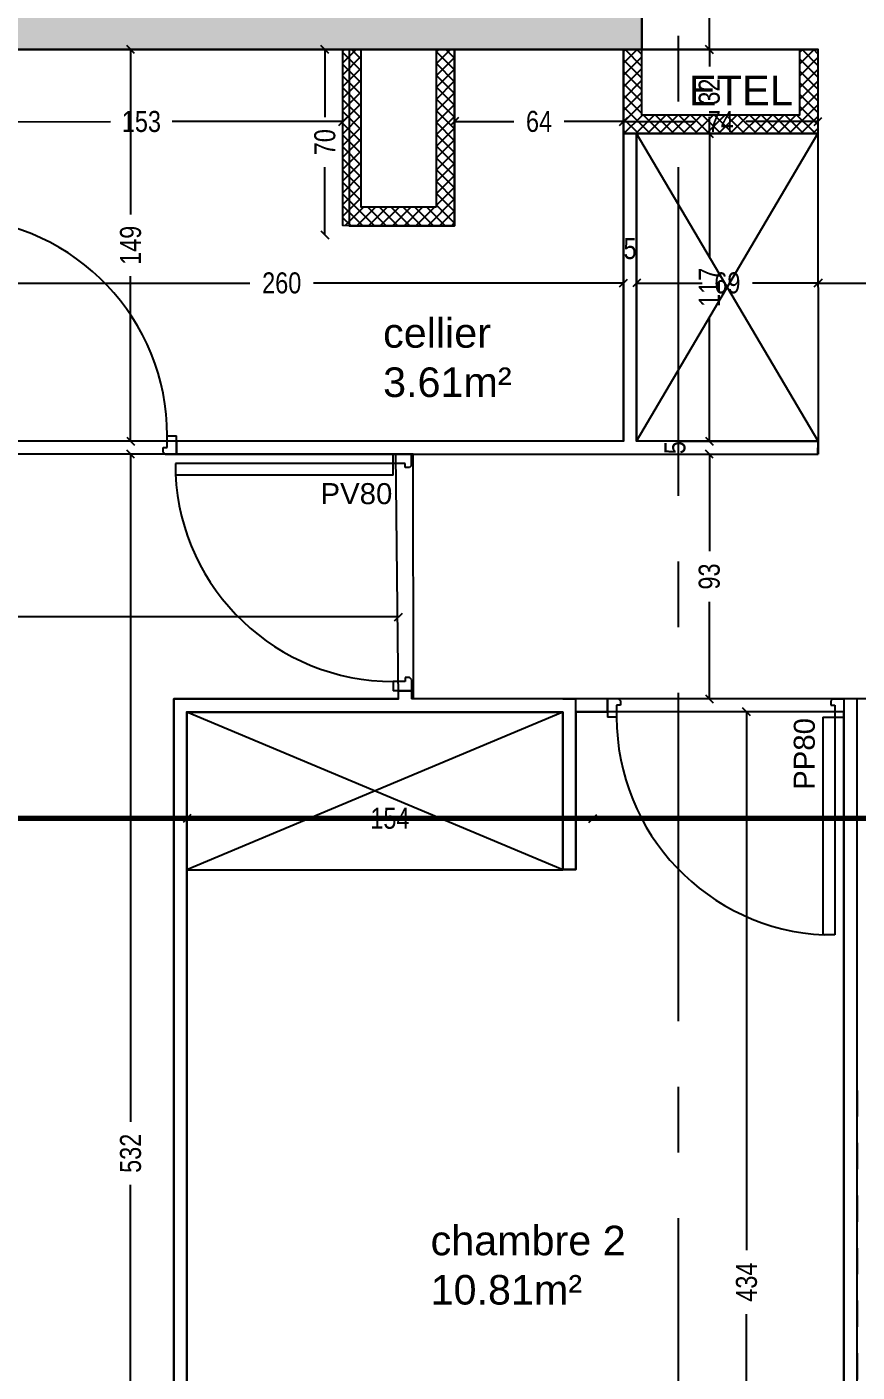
# Model space of a CAD drawing. Header units: millimetres. Extents: x -11.2 to 21.5, y -11.4 to 6.7.
# Drawn here: x 4.03 to 7.19, y -5.13 to -0.01 of the extents above; entities that cross this region are included whole.
import ezdxf
from ezdxf.enums import TextEntityAlignment as Align

# ---------------------------------------------------------------- set-up
doc = ezdxf.new("R2010")
doc.units = ezdxf.units.MM
doc.linetypes.add('AXESx2', pattern=[4, 2.5, -0.5, 0.5, -0.5])
doc.linetypes.add('INTERROMPU', pattern=[0.75, 0.5, -0.25])
doc.layers.get('Defpoints').update_dxf_attribs({"color": 1})
for name, color, linetype in [('01_AH_Coupes', 195, 'AXESx2'), ("02_AH_Files d'axes", 147, 'AXESx2'), ('02_AH_Structure Béton', 10, 'Continuous'), ('02_AH_Structure Béton_H', 11, 'Continuous'), ('04_AH_Cloisons', 150, 'Continuous'), ('04_AH_Cloisons_H', 153, 'Continuous'), ('04_AH_Menuiseries Int', 62, 'Continuous'), ('07_AH_Côtes 50e', 7, 'Continuous'), ('07_AH_Perso-Symboles-...', 8, 'Continuous'), ('07_AH_Textes 50e', 7, 'Continuous')]:
    doc.layers.add(name, color=color, linetype=linetype)
doc.layers.add('07_AH_SHAB', color=130, linetype='Continuous', plot=False)
doc.styles.add('ARIAL', font='arial.ttf', dxfattribs={"width": 0.8})
doc.styles.get("Standard").update_dxf_attribs({"font": 'arial.ttf'})
doc.styles.add('Texte 50', font='arial.ttf', dxfattribs={"height": 0.075})
doc.dimstyles.new('B+B_50', dxfattribs={"dimscale": 0, "dimtxt": 0.08, "dimasz": 0.03, "dimexe": 0.015, "dimexo": 0.03, "dimgap": 0.05, "dimtad": 0, "dimdec": 0, "dimlfac": 100, "dimdsep": 46, "dimtxsty": 'ARIAL', "dimblk": 'OBLIQUE', "dimcen": 0, "dimse1": 1, "dimse2": 1, "dimadec": 0, "dimazin": 0, "dimtp": 5, "dimtm": 2, "dimtfac": 1, "dimtdec": 0, "dimtofl": 0, "dimtmove": 2, "dimatfit": 3, "dimldrblk": 'OBLIQUE', "dimfxl": 1, "dimtolj": 1, "dimarcsym": 0})

# ---------------------------------------------------------------- blocks, each defined once
blk = doc.blocks.new('*U23')
at = {"ltscale": 2}
for p, q in [((-0.45, 0.035), (-0.45, 0.025)), ((-0.4075, 0.035), (-0.45, 0.035)), ((-0.45, 0.025), (-0.45, 0.025)), ((-0.45, 0.025), (-0.45, -0.025)), ((-0.415, 0.01), (-0.415, -0.035)), ((-0.4, 0.01), (-0.415, 0.01)), ((-0.4075, 0.035), (-0.4, 0.0275)), ((-0.4, 0.0275), (-0.4, 0.01)), ((0.4075, 0.035), (0.4, 0.0275)), ((0.4, 0.0275), (0.4, 0.01)), ((0.4, 0.01), (0.415, 0.01)), ((0.4075, 0.035), (0.45, 0.035)), ((0.415, 0.01), (0.415, -0.035)), ((0.45, 0.035), (0.45, 0.025)), ((0.45, 0.025), (0.45, 0.025)), ((0.45, 0.025), (0.45, -0.025)), ((-0.45, -0.025), (-0.45, -0.025)), ((-0.45, -0.025), (-0.45, -0.035)), ((-0.415, -0.035), (-0.45, -0.035)), ((0.37, -0.035), (0.415, -0.035)), ((0.37, -0.035), (0.37, -0.8639)), ((0.415, -0.035), (0.45, -0.035)), ((0.415, -0.035), (0.415, -0.8639)), ((0.45, -0.025), (0.45, -0.035)), ((0.45, -0.025), (0.45, -0.025)), ((0.415, -0.8639), (0.37, -0.8639))]:
    blk.add_line(p, q, dxfattribs=at)
blk.add_arc((0.415, -0.035), 0.83, 180, 267.2265, dxfattribs=at)
blk.add_attdef('TYPE', text='', height=0.08, rotation=90).set_placement((0.3, -0.1879), align=Align.MIDDLE_LEFT)
blk = doc.blocks.new('*U25')
at = {"ltscale": 2}
for p, q in [((-0.415, 0.035), (-0.415, 0.8639)), ((-0.415, 0.8639), (-0.37, 0.8639)), ((-0.37, 0.035), (-0.37, 0.8639)), ((-0.45, 0.025), (-0.45, 0.035)), ((-0.415, 0.035), (-0.45, 0.035)), ((-0.45, 0.025), (-0.45, 0.025)), ((-0.45, -0.025), (-0.45, 0.025)), ((-0.37, 0.035), (-0.415, 0.035)), ((-0.415, -0.01), (-0.415, 0.035)), ((0.415, -0.01), (0.415, 0.035)), ((0.415, 0.035), (0.45, 0.035)), ((0.45, 0.025), (0.45, 0.035)), ((0.45, 0.025), (0.45, 0.025)), ((0.45, -0.025), (0.45, 0.025)), ((-0.45, -0.035), (-0.45, -0.025)), ((-0.45, -0.025), (-0.45, -0.025)), ((-0.4075, -0.035), (-0.45, -0.035)), ((-0.4, -0.01), (-0.415, -0.01)), ((-0.4075, -0.035), (-0.4, -0.0275)), ((-0.4, -0.0275), (-0.4, -0.01)), ((0.4, -0.0275), (0.4, -0.01)), ((0.4, -0.01), (0.415, -0.01)), ((0.4075, -0.035), (0.4, -0.0275)), ((0.4075, -0.035), (0.45, -0.035)), ((0.45, -0.035), (0.45, -0.025)), ((0.45, -0.025), (0.45, -0.025))]:
    blk.add_line(p, q, dxfattribs=at)
blk.add_arc((-0.415, 0.035), 0.83, 0, 87.2265, dxfattribs=at)
blk.add_attdef('TYPE', text='', height=0.08, rotation=90).set_placement((-0.3, 0.035), align=Align.MIDDLE_LEFT)
blk = doc.blocks.new('_Oblique')
at = {"color": 0, "linetype": 'ByBlock', "lineweight": -2}
blk.add_line((-0.5, -0.5), (0.5, 0.5), dxfattribs=at)
blk = doc.blocks.new('*D272')
at = {"layer": '07_AH_Côtes 50e', "color": 0, "lineweight": -2, "transparency": 16777216}
for p, q in [((-6.1533, -10.1999), (1.9457, -10.1999)), ((10.33, -10.1999), (2.231, -10.1999))]:
    blk.add_line(p, q, dxfattribs=at)
at = {"layer": 'Defpoints', "color": 0, "transparency": 16777216}
for p in [(-6.1533, -4.6448), (10.33, -4.6448), (10.33, -10.1999)]:
    blk.add_point(p, dxfattribs=at)
at = {"layer": '07_AH_Côtes 50e', "color": 0, "lineweight": -2, "transparency": 16777216, "xscale": 0.03, "yscale": 0.03, "zscale": 0.03, "rotation": 180}
blk.add_blockref('_Oblique', (-6.1533, -10.1999), dxfattribs=at)
at = {"layer": '07_AH_Côtes 50e', "color": 0, "lineweight": -2, "transparency": 16777216, "xscale": 0.03, "yscale": 0.03, "zscale": 0.03}
blk.add_blockref('_Oblique', (10.33, -10.1999), dxfattribs=at)
at = {"layer": '07_AH_Côtes 50e', "color": 0, "transparency": 16777216, "insert": (2.0883, -10.1999), "char_height": 0.08, "attachment_point": 5, "style": 'ARIAL'}
blk.add_mtext('\\A1;1648', dxfattribs=at)
blk = doc.blocks.new('*U24')
at = {"ltscale": 2}
for p, q in [((-0.4075, 0.035), (-0.45, 0.035)), ((-0.45, 0.035), (-0.45, 0.025)), ((-0.45, 0.025), (-0.45, 0.025)), ((-0.45, 0.025), (-0.45, -0.025)), ((-0.4, 0.01), (-0.415, 0.01)), ((-0.415, 0.01), (-0.415, -0.035)), ((-0.4075, 0.035), (-0.4, 0.0275)), ((-0.4, 0.0275), (-0.4, 0.01)), ((0.4075, 0.035), (0.4, 0.0275)), ((0.4, 0.0275), (0.4, 0.01)), ((0.4, 0.01), (0.415, 0.01)), ((0.4075, 0.035), (0.45, 0.035)), ((0.415, 0.01), (0.415, -0.035)), ((0.45, 0.035), (0.45, 0.025)), ((0.45, 0.025), (0.45, 0.025)), ((0.45, 0.025), (0.45, -0.025)), ((-0.45, -0.025), (-0.45, -0.035)), ((-0.45, -0.025), (-0.45, -0.025)), ((-0.415, -0.035), (-0.45, -0.035)), ((-0.37, -0.035), (-0.415, -0.035)), ((-0.415, -0.035), (-0.415, -0.8639)), ((-0.37, -0.035), (-0.37, -0.8639)), ((0.415, -0.035), (0.45, -0.035)), ((0.45, -0.025), (0.45, -0.025)), ((0.45, -0.025), (0.45, -0.035)), ((-0.415, -0.8639), (-0.37, -0.8639))]:
    blk.add_line(p, q, dxfattribs=at)
blk.add_arc((-0.415, -0.035), 0.83, 272.7735, 0, dxfattribs=at)
blk.add_attdef('TYPE', text='', height=0.08, rotation=90).set_placement((-0.3, -0.1879), align=Align.MIDDLE_LEFT)
blk = doc.blocks.new('*D281')
at = {"layer": '07_AH_Côtes 50e', "color": 0, "lineweight": -2, "transparency": 16777216}
for p, q in [((4.4256, -1.64), (4.4256, -4.1801)), ((4.4256, -6.9609), (4.4256, -4.4208))]:
    blk.add_line(p, q, dxfattribs=at)
at = {"layer": 'Defpoints', "color": 0, "transparency": 16777216}
for p in [(4.4256, -1.64), (4.7, -1.64), (4.7, -6.9609)]:
    blk.add_point(p, dxfattribs=at)
at = {"layer": '07_AH_Côtes 50e', "color": 0, "lineweight": -2, "transparency": 16777216, "xscale": 0.03, "yscale": 0.03, "zscale": 0.03}
for p, rotation in [((4.4256, -1.64), 90), ((4.4256, -6.9609), 270)]:
    blk.add_blockref('_Oblique', p, dxfattribs=dict(at, rotation=rotation))
at = {"layer": '07_AH_Côtes 50e', "color": 0, "transparency": 16777216, "insert": (4.4256, -4.3005), "char_height": 0.08, "attachment_point": 5, "rotation": 90, "style": 'ARIAL'}
blk.add_mtext('\\A1;532', dxfattribs=at)
blk = doc.blocks.new('*D283')
at = {"layer": '07_AH_Côtes 50e', "color": 0, "lineweight": -2, "transparency": 16777216}
for p, q in [((5.1649, -0.1), (5.1649, -0.357)), ((5.1649, -0.805), (5.1649, -0.548))]:
    blk.add_line(p, q, dxfattribs=at)
at = {"layer": 'Defpoints', "color": 0, "transparency": 16777216}
for p in [(5.1649, -0.1), (5.3987, -0.1), (5.3987, -0.805)]:
    blk.add_point(p, dxfattribs=at)
at = {"layer": '07_AH_Côtes 50e', "color": 0, "lineweight": -2, "transparency": 16777216, "xscale": 0.03, "yscale": 0.03, "zscale": 0.03}
for p, rotation in [((5.1649, -0.1), 90), ((5.1649, -0.805), 270)]:
    blk.add_blockref('_Oblique', p, dxfattribs=dict(at, rotation=rotation))
at = {"layer": '07_AH_Côtes 50e', "color": 0, "transparency": 16777216, "insert": (5.1649, -0.4525), "char_height": 0.08, "attachment_point": 5, "rotation": 90, "style": 'ARIAL'}
blk.add_mtext('\\A1;70', dxfattribs=at)
blk = doc.blocks.new('*D285')
at = {"layer": '07_AH_Côtes 50e', "color": 0, "lineweight": -2, "transparency": 16777216}
for p, q in [((2.5717, -0.5), (2.5717, -3.6096)), ((2.5717, -6.9609), (2.5717, -3.8513))]:
    blk.add_line(p, q, dxfattribs=at)
at = {"layer": 'Defpoints', "color": 0, "transparency": 16777216}
for p in [(2.5717, -0.5), (4.7, -0.5), (4.7, -6.9609)]:
    blk.add_point(p, dxfattribs=at)
at = {"layer": '07_AH_Côtes 50e', "color": 0, "lineweight": -2, "transparency": 16777216, "xscale": 0.03, "yscale": 0.03, "zscale": 0.03}
for p, rotation in [((2.5717, -0.5), 90), ((2.5717, -6.9609), 270)]:
    blk.add_blockref('_Oblique', p, dxfattribs=dict(at, rotation=rotation))
at = {"layer": '07_AH_Côtes 50e', "color": 0, "transparency": 16777216, "insert": (2.5717, -3.7304), "char_height": 0.08, "attachment_point": 5, "rotation": 90, "style": 'ARIAL'}
blk.add_mtext('\\A1;646', dxfattribs=at)
blk = doc.blocks.new('*D356')
at = {"layer": '07_AH_Côtes 50e', "color": 0, "lineweight": -2, "transparency": 16777216}
for p, q in [((0.1002, -2.2593), (2.6519, -2.2593)), ((5.4448, -2.2593), (2.8931, -2.2593))]:
    blk.add_line(p, q, dxfattribs=at)
at = {"layer": 'Defpoints', "color": 0, "transparency": 16777216}
for p in [(0.1002, -2.2593), (0.1002, -2.57), (5.4448, -2.5707)]:
    blk.add_point(p, dxfattribs=at)
at = {"layer": '07_AH_Côtes 50e', "color": 0, "lineweight": -2, "transparency": 16777216, "xscale": 0.03, "yscale": 0.03, "zscale": 0.03, "rotation": 180}
blk.add_blockref('_Oblique', (0.1002, -2.2593), dxfattribs=at)
at = {"layer": '07_AH_Côtes 50e', "color": 0, "lineweight": -2, "transparency": 16777216, "xscale": 0.03, "yscale": 0.03, "zscale": 0.03}
blk.add_blockref('_Oblique', (5.4448, -2.2593), dxfattribs=at)
at = {"layer": '07_AH_Côtes 50e', "color": 0, "transparency": 16777216, "insert": (2.7725, -2.2593), "char_height": 0.08, "attachment_point": 5, "style": 'ARIAL'}
blk.add_mtext('\\A1;534', dxfattribs=at)
blk = doc.blocks.new('*D358')
at = {"layer": '07_AH_Côtes 50e', "color": 0, "lineweight": -2, "transparency": 16777216}
for p, q in [((4.6399, -3.026), (5.2946, -3.026)), ((6.1845, -3.026), (5.5298, -3.026))]:
    blk.add_line(p, q, dxfattribs=at)
at = {"layer": 'Defpoints', "color": 0, "transparency": 16777216}
for p in [(4.6399, -3.026), (4.6399, -3.026), (6.1845, -3.026)]:
    blk.add_point(p, dxfattribs=at)
at = {"layer": '07_AH_Côtes 50e', "color": 0, "lineweight": -2, "transparency": 16777216, "xscale": 0.03, "yscale": 0.03, "zscale": 0.03, "rotation": 180}
blk.add_blockref('_Oblique', (4.6399, -3.026), dxfattribs=at)
at = {"layer": '07_AH_Côtes 50e', "color": 0, "lineweight": -2, "transparency": 16777216, "xscale": 0.03, "yscale": 0.03, "zscale": 0.03}
blk.add_blockref('_Oblique', (6.1845, -3.026), dxfattribs=at)
at = {"layer": '07_AH_Côtes 50e', "color": 0, "transparency": 16777216, "insert": (5.4122, -3.026), "char_height": 0.08, "attachment_point": 5, "style": 'ARIAL'}
blk.add_mtext('\\A1;154', dxfattribs=at)
blk = doc.blocks.new('*D359')
at = {"layer": '07_AH_Côtes 50e', "color": 0, "lineweight": -2, "transparency": 16777216}
for p, q in [((3.7, -0.9885), (4.8794, -0.9885)), ((6.3011, -0.9885), (5.1216, -0.9885))]:
    blk.add_line(p, q, dxfattribs=at)
at = {"layer": 'Defpoints', "color": 0, "transparency": 16777216}
for p in [(3.7, -0.9885), (6.3011, -0.9885), (6.3011, -0.9885)]:
    blk.add_point(p, dxfattribs=at)
at = {"layer": '07_AH_Côtes 50e', "color": 0, "lineweight": -2, "transparency": 16777216, "xscale": 0.03, "yscale": 0.03, "zscale": 0.03, "rotation": 180}
blk.add_blockref('_Oblique', (3.7, -0.9885), dxfattribs=at)
at = {"layer": '07_AH_Côtes 50e', "color": 0, "lineweight": -2, "transparency": 16777216, "xscale": 0.03, "yscale": 0.03, "zscale": 0.03}
blk.add_blockref('_Oblique', (6.3011, -0.9885), dxfattribs=at)
at = {"layer": '07_AH_Côtes 50e', "color": 0, "transparency": 16777216, "insert": (5.0005, -0.9885), "char_height": 0.08, "attachment_point": 5, "style": 'ARIAL'}
blk.add_mtext('\\A1;260', dxfattribs=at)
blk = doc.blocks.new('*D360')
at = {"layer": 'Defpoints', "color": 0, "transparency": 16777216}
for p in [(6.3011, -0.9885), (6.3511, -0.9885), (6.3511, -1.2444)]:
    blk.add_point(p, dxfattribs=at)
at = {"layer": '07_AH_Côtes 50e', "color": 0, "transparency": 16777216, "insert": (6.3261, -0.8578), "char_height": 0.08, "attachment_point": 5, "style": 'ARIAL'}
blk.add_mtext('\\A1;5', dxfattribs=at)
blk = doc.blocks.new('*D361')
at = {"layer": '07_AH_Côtes 50e', "color": 0, "lineweight": -2, "transparency": 16777216}
for p, q in [((6.3511, -0.9885), (6.6002, -0.9885)), ((7.0414, -0.9885), (6.7923, -0.9885))]:
    blk.add_line(p, q, dxfattribs=at)
at = {"layer": 'Defpoints', "color": 0, "transparency": 16777216}
for p in [(7.0414, -0.9885), (7.0414, -1.2271), (6.3511, -1.2444)]:
    blk.add_point(p, dxfattribs=at)
at = {"layer": '07_AH_Côtes 50e', "color": 0, "lineweight": -2, "transparency": 16777216, "xscale": 0.03, "yscale": 0.03, "zscale": 0.03, "rotation": 180}
blk.add_blockref('_Oblique', (6.3511, -0.9885), dxfattribs=at)
at = {"layer": '07_AH_Côtes 50e', "color": 0, "lineweight": -2, "transparency": 16777216, "xscale": 0.03, "yscale": 0.03, "zscale": 0.03}
blk.add_blockref('_Oblique', (7.0414, -0.9885), dxfattribs=at)
at = {"layer": '07_AH_Côtes 50e', "color": 0, "transparency": 16777216, "insert": (6.6962, -0.9885), "char_height": 0.08, "attachment_point": 5, "style": 'ARIAL'}
blk.add_mtext('\\A1;69', dxfattribs=at)
blk = doc.blocks.new('*D362')
at = {"layer": '07_AH_Côtes 50e', "color": 0, "lineweight": -2, "transparency": 16777216}
for p, q in [((7.0414, -0.9885), (7.5233, -0.9885)), ((8.2403, -0.9885), (7.7584, -0.9885))]:
    blk.add_line(p, q, dxfattribs=at)
at = {"layer": 'Defpoints', "color": 0, "transparency": 16777216}
for p in [(8.2403, -0.9885), (7.0414, -1.2271), (8.2403, -1.2928)]:
    blk.add_point(p, dxfattribs=at)
at = {"layer": '07_AH_Côtes 50e', "color": 0, "lineweight": -2, "transparency": 16777216, "xscale": 0.03, "yscale": 0.03, "zscale": 0.03, "rotation": 180}
blk.add_blockref('_Oblique', (7.0414, -0.9885), dxfattribs=at)
at = {"layer": '07_AH_Côtes 50e', "color": 0, "lineweight": -2, "transparency": 16777216, "xscale": 0.03, "yscale": 0.03, "zscale": 0.03}
blk.add_blockref('_Oblique', (8.2403, -0.9885), dxfattribs=at)
at = {"layer": '07_AH_Côtes 50e', "color": 0, "transparency": 16777216, "insert": (7.6408, -0.9885), "char_height": 0.08, "attachment_point": 5, "style": 'ARIAL'}
blk.add_mtext('\\A1;120', dxfattribs=at)
blk = doc.blocks.new('*D302')
at = {"layer": '07_AH_Côtes 50e', "color": 0, "lineweight": -2, "transparency": 16777216}
for p, q in [((3.7, -0.3746), (4.3488, -0.3743)), ((5.2329, -0.3738), (4.5842, -0.3742))]:
    blk.add_line(p, q, dxfattribs=at)
at = {"layer": 'Defpoints', "color": 0, "transparency": 16777216}
for p in [(3.7, -0.3728), (5.2329, -0.372), (5.2329, -0.3738)]:
    blk.add_point(p, dxfattribs=at)
at = {"layer": '07_AH_Côtes 50e', "color": 0, "lineweight": -2, "transparency": 16777216, "xscale": 0.03, "yscale": 0.03, "zscale": 0.03}
for p, rotation in [((3.7, -0.3746), 180.0291843757894), ((5.2329, -0.3738), 0.02918437578944689)]:
    blk.add_blockref('_Oblique', p, dxfattribs=dict(at, rotation=rotation))
at = {"layer": '07_AH_Côtes 50e', "color": 0, "transparency": 16777216, "insert": (4.4665, -0.3742), "char_height": 0.08, "attachment_point": 5, "rotation": 0.0292, "style": 'ARIAL'}
blk.add_mtext('\\A1;153', dxfattribs=at)
blk = doc.blocks.new('*D365')
at = {"layer": '07_AH_Côtes 50e', "color": 0, "lineweight": -2, "transparency": 16777216}
for p, q in [((5.6581, -0.374), (5.8837, -0.3739)), ((6.301, -0.3738), (6.0754, -0.3739))]:
    blk.add_line(p, q, dxfattribs=at)
at = {"layer": 'Defpoints', "color": 0, "transparency": 16777216}
for p in [(6.301, -0.3738), (5.6582, -0.5401), (6.3011, -0.5788)]:
    blk.add_point(p, dxfattribs=at)
at = {"layer": '07_AH_Côtes 50e', "color": 0, "lineweight": -2, "transparency": 16777216, "xscale": 0.03, "yscale": 0.03, "zscale": 0.03}
for p, rotation in [((5.6581, -0.374), 180.0173186940902), ((6.301, -0.3738), 0.01731869409018803)]:
    blk.add_blockref('_Oblique', p, dxfattribs=dict(at, rotation=rotation))
at = {"layer": '07_AH_Côtes 50e', "color": 0, "transparency": 16777216, "insert": (5.9796, -0.3739), "char_height": 0.08, "attachment_point": 5, "rotation": 0.0173, "style": 'ARIAL'}
blk.add_mtext('\\A1;64', dxfattribs=at)
blk = doc.blocks.new('*D366')
at = {"layer": '07_AH_Côtes 50e', "color": 0, "lineweight": -2, "transparency": 16777216}
for p, q in [((6.301, -0.3738), (6.5756, -0.3737)), ((7.0411, -0.3736), (6.7665, -0.3737))]:
    blk.add_line(p, q, dxfattribs=at)
at = {"layer": 'Defpoints', "color": 0, "transparency": 16777216}
for p in [(7.0411, -0.3736), (7.0411, -0.5235), (6.3011, -0.5788)]:
    blk.add_point(p, dxfattribs=at)
at = {"layer": '07_AH_Côtes 50e', "color": 0, "lineweight": -2, "transparency": 16777216, "xscale": 0.03, "yscale": 0.03, "zscale": 0.03}
for p, rotation in [((6.301, -0.3738), 180.0173186940902), ((7.0411, -0.3736), 0.01731869409018803)]:
    blk.add_blockref('_Oblique', p, dxfattribs=dict(at, rotation=rotation))
at = {"layer": '07_AH_Côtes 50e', "color": 0, "transparency": 16777216, "insert": (6.671, -0.3737), "char_height": 0.08, "attachment_point": 5, "rotation": 0.0173, "style": 'ARIAL'}
blk.add_mtext('\\A1;74', dxfattribs=at)
blk = doc.blocks.new('*D376')
at = {"layer": '07_AH_Côtes 50e', "color": 0, "lineweight": -2, "transparency": 16777216}
for p, q in [((4.4256, -0.1), (4.4256, -0.7272)), ((4.4256, -1.59), (4.4256, -0.9628))]:
    blk.add_line(p, q, dxfattribs=at)
at = {"layer": 'Defpoints', "color": 0, "transparency": 16777216}
for p in [(4.4256, -0.1), (5.0005, -0.1), (5.0005, -1.59)]:
    blk.add_point(p, dxfattribs=at)
at = {"layer": '07_AH_Côtes 50e', "color": 0, "lineweight": -2, "transparency": 16777216, "xscale": 0.03, "yscale": 0.03, "zscale": 0.03}
for p, rotation in [((4.4256, -0.1), 90), ((4.4256, -1.59), 270)]:
    blk.add_blockref('_Oblique', p, dxfattribs=dict(at, rotation=rotation))
at = {"layer": '07_AH_Côtes 50e', "color": 0, "transparency": 16777216, "insert": (4.4256, -0.845), "char_height": 0.08, "attachment_point": 5, "rotation": 90, "style": 'ARIAL'}
blk.add_mtext('\\A1;149', dxfattribs=at)
blk = doc.blocks.new('*D377')
at = {"layer": '07_AH_Côtes 50e', "color": 0, "lineweight": -2, "transparency": 16777216}
for p, q in [((6.7693, -2.6204), (6.7693, -4.6688)), ((6.7693, -6.9609), (6.7693, -4.9125))]:
    blk.add_line(p, q, dxfattribs=at)
at = {"layer": 'Defpoints', "color": 0, "transparency": 16777216}
for p in [(6.7693, -2.6204), (6.987, -2.6204), (6.987, -6.9609)]:
    blk.add_point(p, dxfattribs=at)
at = {"layer": '07_AH_Côtes 50e', "color": 0, "lineweight": -2, "transparency": 16777216, "xscale": 0.03, "yscale": 0.03, "zscale": 0.03}
for p, rotation in [((6.7693, -2.6204), 90), ((6.7693, -6.9609), 270)]:
    blk.add_blockref('_Oblique', p, dxfattribs=dict(at, rotation=rotation))
at = {"layer": '07_AH_Côtes 50e', "color": 0, "transparency": 16777216, "insert": (6.7693, -4.7907), "char_height": 0.08, "attachment_point": 5, "rotation": 90, "style": 'ARIAL'}
blk.add_mtext('\\A1;434', dxfattribs=at)
blk = doc.blocks.new('*D379')
at = {"layer": '07_AH_Côtes 50e', "color": 0, "lineweight": -2, "transparency": 16777216}
for p, q in [((6.6277, -1.6402), (6.6277, -2.0095)), ((6.6277, -2.5706), (6.6277, -2.2012))]:
    blk.add_line(p, q, dxfattribs=at)
at = {"layer": 'Defpoints', "color": 0, "transparency": 16777216}
for p in [(6.6277, -1.6402), (6.7699, -1.6402), (6.7698, -2.5706)]:
    blk.add_point(p, dxfattribs=at)
at = {"layer": '07_AH_Côtes 50e', "color": 0, "lineweight": -2, "transparency": 16777216, "xscale": 0.03, "yscale": 0.03, "zscale": 0.03}
for p, rotation in [((6.6277, -1.6402), 90), ((6.6277, -2.5706), 270)]:
    blk.add_blockref('_Oblique', p, dxfattribs=dict(at, rotation=rotation))
at = {"layer": '07_AH_Côtes 50e', "color": 0, "transparency": 16777216, "insert": (6.6277, -2.1054), "char_height": 0.08, "attachment_point": 5, "rotation": 90, "style": 'ARIAL'}
blk.add_mtext('\\A1;93', dxfattribs=at)
blk = doc.blocks.new('*D380')
at = {"layer": 'Defpoints', "color": 0, "transparency": 16777216}
for p in [(6.6277, -1.5902), (6.7758, -1.5902), (6.7699, -1.6402)]:
    blk.add_point(p, dxfattribs=at)
at = {"layer": '07_AH_Côtes 50e', "color": 0, "transparency": 16777216, "insert": (6.497, -1.6152), "char_height": 0.08, "attachment_point": 5, "rotation": 90, "style": 'ARIAL'}
blk.add_mtext('\\A1;5', dxfattribs=at)
blk = doc.blocks.new('*D381')
at = {"layer": '07_AH_Côtes 50e', "color": 0, "lineweight": -2, "transparency": 16777216}
for p, q in [((6.6277, -0.42), (6.6277, -0.8874)), ((6.6277, -1.5902), (6.6277, -1.1228))]:
    blk.add_line(p, q, dxfattribs=at)
at = {"layer": 'Defpoints', "color": 0, "transparency": 16777216}
for p in [(6.6277, -0.42), (7.0411, -0.42), (6.7758, -1.5902)]:
    blk.add_point(p, dxfattribs=at)
at = {"layer": '07_AH_Côtes 50e', "color": 0, "lineweight": -2, "transparency": 16777216, "xscale": 0.03, "yscale": 0.03, "zscale": 0.03}
for p, rotation in [((6.6277, -0.42), 90), ((6.6277, -1.5902), 270)]:
    blk.add_blockref('_Oblique', p, dxfattribs=dict(at, rotation=rotation))
at = {"layer": '07_AH_Côtes 50e', "color": 0, "transparency": 16777216, "insert": (6.6277, -1.0051), "char_height": 0.08, "attachment_point": 5, "rotation": 90, "style": 'ARIAL'}
blk.add_mtext('\\A1;117', dxfattribs=at)
blk = doc.blocks.new('*D382')
at = {"layer": '07_AH_Côtes 50e', "color": 0, "lineweight": -2, "transparency": 16777216}
for p, q in [((6.6277, -0.1), (6.6277, -0.1645)), ((6.6277, -0.42), (6.6277, -0.3555))]:
    blk.add_line(p, q, dxfattribs=at)
at = {"layer": 'Defpoints', "color": 0, "transparency": 16777216}
for p in [(6.6277, -0.1), (6.8291, -0.1), (7.0411, -0.42)]:
    blk.add_point(p, dxfattribs=at)
at = {"layer": '07_AH_Côtes 50e', "color": 0, "lineweight": -2, "transparency": 16777216, "xscale": 0.03, "yscale": 0.03, "zscale": 0.03}
for p, rotation in [((6.6277, -0.1), 90), ((6.6277, -0.42), 270)]:
    blk.add_blockref('_Oblique', p, dxfattribs=dict(at, rotation=rotation))
at = {"layer": '07_AH_Côtes 50e', "color": 0, "transparency": 16777216, "insert": (6.6277, -0.26), "char_height": 0.08, "attachment_point": 5, "rotation": 90, "style": 'ARIAL'}
blk.add_mtext('\\A1;32', dxfattribs=at)
blk = doc.blocks.new('*D383')
at = {"layer": '07_AH_Côtes 50e', "color": 0, "lineweight": -2, "transparency": 16777216}
for p, q in [((6.6277, 1.4), (6.6277, 0.7676)), ((6.6277, -0.1), (6.6277, 0.5324))]:
    blk.add_line(p, q, dxfattribs=at)
at = {"layer": 'Defpoints', "color": 0, "transparency": 16777216}
for p in [(6.6277, 1.4), (7.0601, 1.4), (6.8291, -0.1)]:
    blk.add_point(p, dxfattribs=at)
at = {"layer": '07_AH_Côtes 50e', "color": 0, "lineweight": -2, "transparency": 16777216, "xscale": 0.03, "yscale": 0.03, "zscale": 0.03}
for p, rotation in [((6.6277, 1.4), 90), ((6.6277, -0.1), 270)]:
    blk.add_blockref('_Oblique', p, dxfattribs=dict(at, rotation=rotation))
at = {"layer": '07_AH_Côtes 50e', "color": 0, "transparency": 16777216, "insert": (6.6277, 0.65), "char_height": 0.08, "attachment_point": 5, "rotation": 90, "style": 'ARIAL'}
blk.add_mtext('\\A1;150', dxfattribs=at)

msp = doc.modelspace()

# ---------------------------------------------------------------- hatches: boundary and pattern name
at = {"layer": '02_AH_Structure Béton_H'}
h = msp.add_hatch(dxfattribs=at)
h.set_pattern_fill('ANSI36', color=256, scale=0.02)
h.set_pattern_definition([(45, (-4278.352016, -28.5233), (0.0336759605, 0.1234785217), [0.15875, -0.03175, 0, -0.03175])])
h.paths.add_polyline_path([(1.75, 1.4), (1.95, 1.4), (1.95, 4.4058), (1.75, 4.4058)])
h.paths.add_polyline_path([(0.1, -4.6448), (-0.1, -4.6448), (-0.1, 4.4058), (0.1, 4.4058)])
h.paths.add_polyline_path([(2.963, 1.6), (6.5201, 1.6), (6.5201, 1.4), (2.963, 1.4)])
h.paths.add_polyline_path([(5.8281, 0.387), (6.0281, 0.387), (6.0281, 0.1), (5.8281, 0.1)])
h.paths.add_polyline_path([(6.3711, -0.1), (3.6999, -0.1), (3.7, -0.5), (0.0999, -0.5), (0.1, -0.3), (3.5, -0.3), (3.5, 0.1), (6.3711, 0.1)])
at = {"layer": '04_AH_Cloisons_H'}
h = msp.add_hatch(dxfattribs=at)
h.set_pattern_fill('ANSI37', color=256, scale=0.01)
h.set_pattern_definition([(45, (-4278.352024, -69.526065), (-0.0224506403, 0.0224506403), []), (135, (-4278.352024, -69.526065), (-0.0224506403, -0.0224506403), [])])
h.paths.add_polyline_path([(5.6582, -0.7704), (5.2329, -0.7701), (5.2329, -0.0997), (5.6582, -0.1)])
h.paths.add_polyline_path([(5.5882, -0.7004), (5.3029, -0.7001), (5.3029, -0.0997), (5.5882, -0.1)], flags=16)
h = msp.add_hatch(dxfattribs=at)
h.set_pattern_fill('ANSI37', color=256, scale=0.01)
h.set_pattern_definition([(45, (-4278.352016, -28.523303), (-0.0224506403, 0.0224506403), []), (135, (-4278.352016, -28.523303), (-0.0224506403, -0.0224506403), [])])
h.paths.add_polyline_path([(6.3011, -0.42), (6.3011, -0.1), (7.0411, -0.1), (7.0411, -0.42)])
h.paths.add_polyline_path([(6.3711, -0.35), (6.3711, -0.1), (6.9711, -0.1), (6.9711, -0.35)])

# ---------------------------------------------------------------- linework, layer by layer
at = {"layer": '01_AH_Coupes', "const_width": 0.02}
msp.add_lwpolyline([(-11.2342, -2.632), (-10.9081, -1.9145), (-10.9081, -3.0256), (20.2665, -3.0256), (20.2665, -1.9145), (20.5927, -2.632)], dxfattribs=at)
at = {"layer": "02_AH_Files d'axes", "ltscale": 0.5}
msp.add_line((6.51, -9.7978), (6.51, 5.8134), dxfattribs=at)
at = {"layer": '02_AH_Structure Béton'}
msp.add_lwpolyline([(0.1, -0.5), (0.1, -4.6448), (-0.1, -4.6448), (-0.1, 4.4058), (0.1, 4.4058), (0.1, -0.3), (3.5, -0.3), (3.5, 0.1), (6.3711, 0.1), (6.3711, -0.1), (3.6999, -0.1), (3.7, -0.5)], close=True, dxfattribs=at)
at = {"layer": '04_AH_Cloisons'}
for p, q in [((6.51, -1.5902), (7.0415, -1.5902)), ((7.0415, -1.59), (7.0415, -1.6402)), ((4.5799, -1.64), (7.0415, -1.6402))]:
    msp.add_line(p, q, dxfattribs=at)
for points in [[(5.6582, -0.7704), (5.2329, -0.7701), (5.2329, -0.0997), (5.6582, -0.1)], [(5.5882, -0.7004), (5.3029, -0.7001), (5.3029, -0.0997), (5.5882, -0.1)], [(6.3011, -0.42), (6.3011, -0.1), (7.0411, -0.1), (7.0411, -0.42)], [(6.3711, -0.35), (6.3711, -0.1), (6.9711, -0.1), (6.9711, -0.35)], [(7.1899, -2.5706), (7.1399, -2.5706), (7.1399, -6.9609), (7.1899, -6.9609)]]:
    msp.add_lwpolyline(points, close=True, dxfattribs=at)
for points in [[(6.3011, -1.59), (6.3011, -0.42), (6.3511, -0.42), (6.3511, -1.59)], [(6.3011, -1.59), (4.5999, -1.59), (4.5999, -1.63), (4.5999, -1.6401), (7.0411, -1.64)], [(5.4448, -2.5707), (5.4448, -2.54), (5.4948, -2.54), (5.4948, -2.5707)], [(5.4448, -2.5706), (4.5899, -2.5706), (4.5899, -6.9609), (4.6399, -6.9609), (4.6399, -2.6206)], [(6.0697, -2.5706), (5.4948, -2.5706)], [(6.0697, -2.5706), (6.0697, -2.5706), (6.1197, -2.5706)], [(6.1197, -2.6206), (6.2399, -2.6206), (6.2399, -2.5706), (6.1197, -2.5706)], [(6.1197, -2.6206), (6.1197, -2.6206), (6.2399, -2.6206), (6.2399, -2.5706), (6.1197, -2.5706)], [(6.1197, -2.6206), (6.1197, -2.5706)], [(4.6399, -2.6206), (4.6399, -2.6206), (6.0697, -2.6206)], [(6.0697, -2.6206), (6.0697, -3.2206), (6.1197, -3.2206), (6.1197, -2.6206)], [(6.1197, -2.6206), (6.1197, -2.6206)]]:
    msp.add_lwpolyline(points, dxfattribs=at)
at = {"layer": '04_AH_Menuiseries Int'}
for points in [[(7.0411, -0.42), (7.0415, -1.59), (6.3511, -0.42), (6.3511, -1.59), (7.0411, -0.42)], [(4.6399, -3.2211), (6.0697, -3.2211), (4.6399, -2.6211), (6.0697, -2.6211), (4.6399, -3.2211)]]:
    msp.add_lwpolyline(points, dxfattribs=at)
at = {"layer": '07_AH_Perso-Symboles-...', "linetype": 'INTERROMPU', "ltscale": 0.2}
msp.add_lwpolyline([(7.1899, -4.0609), (7.1899, -6.0609)], dxfattribs=at)
at = {"layer": '07_AH_SHAB'}
for points in [[(7.0411, -1.64), (7.0415, -1.59), (6.3511, -1.59), (6.3511, -0.42), (7.0413, -0.42), (7.0415, -0.1), (6.3711, -0.1), (6.3711, 0.1), (6.0281, 0.1), (6.0281, 1.4), (8.2403, 1.4), (8.2403, -2.5708), (6.1797, -2.5705), (6.1797, -2.5709), (5.5014, -2.5704), (5.5001, -1.64), (5.4494, -1.64), (5.487, -1.64), (5.487, -1.64), (5.487, -1.64), (5.533, -1.64)], [(3.7, -1.59), (3.6999, -0.1), (4.4527, -0.1), (4.7053, -0.1), (5.2566, -0.1), (5.2568, -0.7704), (5.6582, -0.7704), (5.6582, -0.1), (6.3011, -0.1), (6.3011, -1.59)], [(4.5899, -6.9586), (4.5903, -2.5706), (5.4448, -2.5707), (5.4348, -1.64), (3.6499, -1.6403), (3.6499, -0.774), (3.0499, -0.774), (3.0499, -0.4), (0.1005, -0.4), (0.1, -4.4334), (0.2105, -4.4348), (0.2105, -6.963)], [(7.1399, -2.6204), (6.1197, -2.6204), (6.1197, -3.2206), (6.0697, -3.2206), (6.0697, -2.6211), (4.6399, -2.6211), (4.6399, -6.9586), (7.1399, -6.9586)]]:
    msp.add_lwpolyline(points, close=True, dxfattribs=at)

# ---------------------------------------------------------------- block references
at = {"layer": '04_AH_Menuiseries Int'}
msp.add_blockref('*U25', (4.1499, -1.605), dxfattribs=at).add_auto_attribs({'TYPE': 'PP80'})
ref = msp.add_blockref('*U24', (5.4598, -2.09), dxfattribs=dict(at, rotation=269.9999999999998))
ref.add_attrib('TYPE', 'PV80', dxfattribs={"layer": '0', "height": 0.08, "rotation": 360}).set_placement((5.1481, -1.79), align=Align.MIDDLE_LEFT)
ref = msp.add_blockref('*U23', (6.6899, -2.6056), dxfattribs=at)
ref.add_attrib('TYPE', 'PP80', dxfattribs={"layer": '0', "height": 0.08, "rotation": 90}).set_placement((6.9889, -2.9173), align=Align.MIDDLE_LEFT)

# ---------------------------------------------------------------- texts
at = {"layer": '04_AH_Cloisons', "insert": (6.9457, -0.3122), "char_height": 0.11333, "width": 1.333333, "attachment_point": 9, "rotation": 0, "style": 'Texte 50'}
msp.add_mtext('ETEL', dxfattribs=at)
at = {"layer": '07_AH_Textes 50e', "ltscale": 0.3, "char_height": 0.1125, "width": 6.63565, "attachment_point": 1, "style": 'Texte 50'}
for s, insert in [('cellier\\P3.61m²', (5.3863, -1.1221)), ('chambre 2\\P10.81m²', (5.567, -4.576))]:
    msp.add_mtext(s, dxfattribs=dict(at, insert=insert))

# ---------------------------------------------------------------- dimensions: what is measured, and where the dimension line sits
at = {"layer": '07_AH_Côtes 50e'}
for base, p1, p2, angle, picture, middle in [((6.6277, 1.4), (6.8291, -0.1), (7.0601, 1.4), 90, '*D383', (6.6277, 0.65)), ((4.4256, -0.1), (5.0005, -1.59), (5.0005, -0.1), 90, '*D376', (4.4256, -0.845)), ((5.16493, -0.1), (5.3987, -0.80499), (5.3987, -0.1), 90, '*D283', (5.16493, -0.45249)), ((6.6277, -0.1), (7.0411, -0.42), (6.8291, -0.1), 90, '*D382', (6.6277, -0.26)), ((6.301, -0.3738), (5.6582, -0.5401), (6.3011, -0.5788), 180.0173, '*D365', (5.9796, -0.3739)), ((7.0411, -0.3736), (6.3011, -0.5788), (7.0411, -0.5235), 180.0173, '*D366', (6.671, -0.3737)), ((6.6277, -0.42), (6.7758, -1.5902), (7.0411, -0.42), 90, '*D381', (6.6277, -1.0051)), ((2.5717, -0.5), (4.7, -6.9609), (4.7, -0.5), 90, '*D285', (2.5717, -3.7304)), ((6.6277, -1.5902), (6.7699, -1.6402), (6.7758, -1.5902), 90, '*D380', (6.497, -1.6152)), ((4.4256, -1.64), (4.7, -6.9609), (4.7, -1.64), 90, '*D281', (4.4256, -4.3005)), ((6.6277, -1.6402), (6.7698, -2.5706), (6.7699, -1.6402), 90, '*D379', (6.6277, -2.1054)), ((6.7693, -2.6204), (6.987, -6.9609), (6.987, -2.6204), 90, '*D377', (6.7693, -4.7907))]:
    dim = msp.add_linear_dim(base=base, p1=p1, p2=p2, angle=angle, dimstyle='B+B_50', override={"dimscale": 1}, dxfattribs=at)
    dim.commit()
    dim.dimension.update_dxf_attribs({"geometry": picture, "text_midpoint": middle})
dim = msp.add_aligned_dim(p1=(3.7, -0.3728), p2=(5.2329, -0.372), distance=-0.0018, dimstyle='B+B_50', override={"dimscale": 1}, dxfattribs=at)
dim.commit()
dim.dimension.update_dxf_attribs({"geometry": '*D302', "text_midpoint": (4.4665, -0.3742)})
for base, p1, p2, picture, middle in [((6.3511, -0.9885), (6.3011, -0.9885), (6.3511, -1.2444), '*D360', (6.3261, -0.8578)), ((6.3011, -0.9885), (3.7, -0.9885), (6.3011, -0.9885), '*D359', (5.0005, -0.9885)), ((7.0414, -0.9885), (6.3511, -1.2444), (7.0414, -1.2271), '*D361', (6.6962, -0.9885)), ((8.2403, -0.9885), (7.0414, -1.2271), (8.2403, -1.2928), '*D362', (7.6408, -0.9885)), ((0.1002, -2.2593), (5.4448, -2.5707), (0.1002, -2.57), '*D356', (2.7725, -2.2593)), ((4.6399, -3.026), (6.1845, -3.026), (4.6399, -3.026), '*D358', (5.4122, -3.026)), ((10.33, -10.1999), (-6.1533, -4.6448), (10.33, -4.6448), '*D272', (2.0883, -10.1999))]:
    dim = msp.add_linear_dim(base=base, p1=p1, p2=p2, dimstyle='B+B_50', override={"dimscale": 1}, dxfattribs=at)
    dim.commit()
    dim.dimension.update_dxf_attribs({"geometry": picture, "text_midpoint": middle})

doc.saveas('drawing.dxf')
